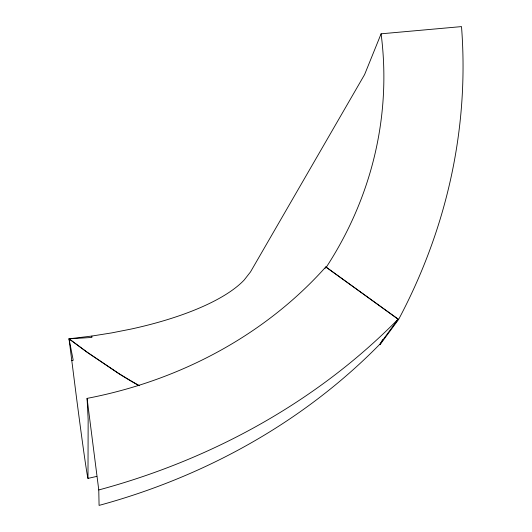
<?xml version="1.0" encoding="UTF-8"?>
<svg xmlns="http://www.w3.org/2000/svg" width="532" height="532" viewBox="0 0 532 532"><rect width="100%" height="100%" fill="white"/><g stroke="black" fill="none" stroke-linecap="round" stroke-linejoin="round"><path stroke-width="0.8" d="M382.674 339.589A638.626 559.531 -6.3 0 1 380.008 344.663L398.628 319.419A682.889 592.03 -5.8 0 0 461.51 26.6L381.098 33.809L364.6 74.573L250.512 271.905L244.235 279.945A181.525 59.371 -6.8 0 1 130.879 329.108L111.614 332.912L91.903 336.044L91.863 337.454L69.027 338.831L76.362 396.566A181.512 2.028 83 0 0 87.98 478.408L96.791 476.386M325.112 268.367L325.83 266.904L398.089 319.233L379.489 344.583A609.665 527.119 0.7 0 1 99.078 505.4L98.772 489.952L87.082 398.382A423.007 371.861 2.8 0 0 325.83 266.904M87.98 478.408L88.152 419.588L87.082 398.382M71.773 360.669L73.216 360.27L69.027 338.831L91.903 336.044M398.628 319.419L326.236 267.283A429.723 380.54 0.2 0 0 381.098 33.809M139.55 385.74A182.37 43.551 39.4 0 1 118.583 373.318L87.248 352.264L69.027 338.831L87.208 352.31L118.476 373.444A182.363 43.644 39.6 0 0 138.666 385.501M398.089 319.233A649.971 555.381 1.1 0 1 98.772 489.952"/></g></svg>
